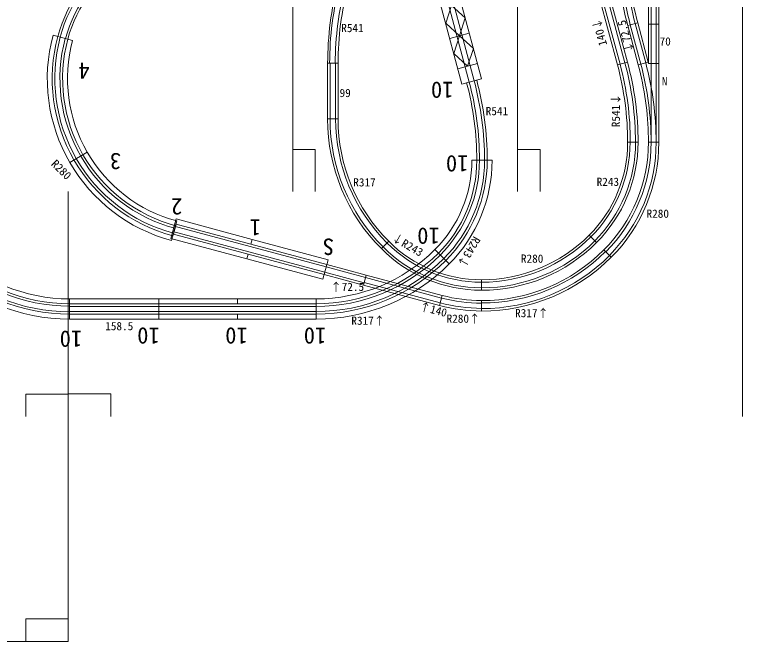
# Model space of a CAD drawing. Units: millimetres, scale not verified. Extents: x -3771 to 23555, y -4805 to 3321.
# Drawn here: x 15755 to 17050, y -4123 to -3008 of the extents above; entities that cross this region are included whole.
import ezdxf
from ezdxf.enums import TextEntityAlignment as Align

# ---------------------------------------------------------------- set-up
doc = ezdxf.new("R2010")
doc.units = ezdxf.units.MM
doc.header["$LTSCALE"] = 8
for name, color, linetype, lineweight in [('0-1', 7, 'Continuous', 9), ('0-2', 7, 'Continuous', 9), ('0-7', 6, 'Continuous', 9)]:
    doc.layers.add(name, color=color, linetype=linetype, lineweight=lineweight)
doc.styles.add('ＭＳ ゴシック', font='')
doc.styles.get('ＭＳ ゴシック').set_extended_font_data('MS Gothic')

msp = doc.modelspace()

# ---------------------------------------------------------------- linework, layer by layer
at = {"layer": '0-1'}
for p, q in [((16882.601, -2745.493), (16882.601, -3025.493)), ((16901.101, -2745.493), (16901.101, -3025.493)), ((16863.53, -3023.099), (16845.66, -3027.887)), ((16863.53, -3023.099), (16845.66, -3027.887)), ((16864.417, -3097.887), (16845.66, -3027.887)), ((16882.286, -3093.099), (16863.53, -3023.099)), ((16900.911, -3025.472), (16882.411, -3025.472)), ((16882.411, -3025.472), (16882.411, -3095.472)), ((16901.101, -3025.493), (16882.601, -3025.493)), ((16900.911, -3025.472), (16900.911, -3095.472)), ((15857.891, -3054.499), (15823.117, -3045.182)), ((15831.569, -3047.446), (15849.439, -3052.235)), ((16882.286, -3093.099), (16864.417, -3097.887)), ((16864.417, -3097.887), (16882.286, -3093.099)), ((16864.417, -3097.887), (16882.286, -3093.099)), ((16882.286, -3093.099), (16882.601, -3095.493)), ((16900.911, -3095.472), (16882.411, -3095.472)), ((16882.601, -3095.493), (16901.101, -3095.493)), ((16882.601, -3095.493), (16901.101, -3095.493)), ((16882.601, -3095.493), (16901.101, -3095.493)), ((16901.101, -3235.493), (16901.101, -3095.493)), ((16550.787, -3131.926), (16583.001, -3123.295)), ((16559.1, -3129.699), (16576.969, -3124.911)), ((16585.559, -3122.609), (16577.108, -3124.874)), ((16882.601, -3235.493), (16882.469, -3227.124)), ((15884.065, -3253.31), (15852.888, -3271.31)), ((15884.065, -3253.31), (15852.888, -3271.31)), ((16568.469, -3267.326), (16604.469, -3267.326)), ((16568.469, -3267.326), (16604.469, -3267.326)), ((16595.719, -3267.326), (16577.219, -3267.326)), ((16032.844, -3406.708), (16042.161, -3371.936)), ((16043.153, -3375.382), (16033.835, -3410.156)), ((16036.1, -3401.704), (16040.888, -3383.834)), ((16037.522, -3398.903), (16042.31, -3381.033)), ((16310.354, -3452.856), (16039.895, -3380.386)), ((16035.107, -3398.256), (16305.566, -3470.725)), ((16177.391, -3408.171), (16175.126, -3416.622)), ((16502.568, -3426.425), (16528.024, -3451.881)), ((16502.568, -3426.425), (16528.024, -3451.881)), ((16816.382, -3440.024), (16803.301, -3426.942)), ((16803.301, -3426.942), (16816.382, -3440.024)), ((16168.074, -3442.942), (16170.338, -3434.491)), ((16312.618, -3444.405), (16303.301, -3479.177)), ((16305.566, -3470.725), (16310.354, -3452.855)), ((16380.384, -3471.62), (16310.354, -3452.855)), ((16375.595, -3489.49), (16305.566, -3470.725)), ((16380.384, -3471.62), (16375.595, -3489.49)), ((16380.384, -3471.62), (16515.613, -3507.855)), ((16375.595, -3489.49), (16510.825, -3525.724)), ((16515.613, -3507.855), (16510.825, -3525.724)), ((16515.613, -3507.855), (16510.825, -3525.724)), ((15852.643, -3514), (15852.643, -3550)), ((15852.643, -3514), (15852.643, -3550)), ((15852.643, -3550), (15852.643, -3514.001)), ((15852.643, -3522.75), (15852.643, -3541.25)), ((15852.643, -3522.75), (16011.143, -3522.75)), ((16011.143, -3514), (16011.143, -3550)), ((16011.143, -3514), (16011.143, -3550)), ((16011.143, -3522.75), (16291.143, -3522.75)), ((16151.143, -3514), (16151.143, -3522.75)), ((16291.143, -3514), (16291.143, -3550)), ((16291.143, -3514), (16291.143, -3550)), ((16585.688, -3517.08), (16585.688, -3535.58)), ((15852.643, -3541.25), (16011.143, -3541.25)), ((16011.143, -3541.25), (16291.143, -3541.25)), ((16151.143, -3541.25), (16151.143, -3550))]:
    msp.add_line(p, q, dxfattribs=at)
at = {"layer": '0-1', "color": 2}
for p, q in [((16887.351, -2745.493), (16887.351, -3025.493)), ((16896.351, -2745.493), (16896.351, -3025.493)), ((16563.826, -3128.433), (16491.357, -2857.973)), ((16572.519, -3126.103), (16500.05, -2855.644)), ((16869.005, -3096.658), (16850.248, -3026.658)), ((16877.698, -3094.329), (16858.942, -3024.329)), ((16887.161, -3025.472), (16887.161, -3095.472)), ((16896.161, -3025.472), (16896.161, -3095.472)), ((16887.351, -3235.493), (16887.351, -3095.493)), ((16896.351, -3235.493), (16896.351, -3095.493)), ((16309.254, -3456.961), (16038.795, -3384.492)), ((16306.666, -3466.62), (16036.207, -3394.151)), ((16309.254, -3456.961), (16379.284, -3475.725)), ((16306.666, -3466.62), (16376.695, -3485.384)), ((16379.154, -3476.208), (16514.384, -3512.443)), ((16376.825, -3484.901), (16512.054, -3521.136)), ((15852.643, -3527.5), (16011.143, -3527.5)), ((16011.143, -3527.5), (16291.143, -3527.5)), ((15852.643, -3536.5), (16011.143, -3536.5)), ((16011.143, -3536.5), (16291.143, -3536.5))]:
    msp.add_line(p, q, dxfattribs=at)
at = {"layer": '0-1', "color": 4}
for p, q in [((16585.559, -3122.609), (16513.09, -2852.15)), ((16529.045, -3050.789), (16563.819, -3041.471)), ((16543.539, -3104.881), (16578.313, -3095.563))]:
    msp.add_line(p, q, dxfattribs=at)
at = {"layer": '0-1', "color": 3}
for p, q in [((16177.389, -3408.17), (16042.161, -3371.936)), ((16032.844, -3406.708), (16168.072, -3442.942)), ((16312.618, -3444.405), (16177.391, -3408.171)), ((16168.074, -3442.942), (16303.301, -3479.177)), ((15852.643, -3514), (16011.143, -3514)), ((16011.143, -3514), (16291.143, -3514)), ((15852.643, -3550), (16011.143, -3550)), ((16011.143, -3550), (16291.143, -3550))]:
    msp.add_line(p, q, dxfattribs=at)
at = {"layer": '0-1', "color": 4}
msp.add_lwpolyline([(16478.317, -2861.467), (16550.786, -3131.927), (16585.559, -3122.609)], dxfattribs=at)
msp.add_lwpolyline([(16560.926, -3100.222), (16536.292, -3077.835), (16546.432, -3046.13), (16521.798, -3023.743), (16531.938, -2992.038), (16507.305, -2969.651), (16517.444, -2937.946), (16492.811, -2915.559), (16502.95, -2883.855), (16527.584, -2906.242), (16517.444, -2937.946), (16542.078, -2960.334), (16531.938, -2992.038), (16556.572, -3014.425), (16546.432, -3046.13), (16571.066, -3068.517)], close=True, dxfattribs=at)
at = {"layer": '0-1'}
for points in [[(16901.101, -3235.493), (16882.601, -3235.493), (16901.101, -3235.493)], [(16375.595, -3489.49), (16380.384, -3471.62), (16375.595, -3489.49)]]:
    msp.add_lwpolyline(points, dxfattribs=at)
for centre, radius, start, end in [((17377.161, -2885.472), 550.25, 180, 195), ((17377.161, -2885.472), 531.75, 180, 195), ((16075.224, -3112.734), 252.25, 120, 164.99989), ((16075.224, -3112.734), 233.75, 120, 164.99991), ((16110.963, -3122.31), 289.25, 165, 210), ((16110.963, -3122.31), 270.75, 165, 210), ((16350.786, -3235.514), 531.75, 0.90408, 15), ((16045.469, -3267.326), 531.75, 0, 15), ((16045.469, -3267.326), 550.25, 0, 15), ((16611.851, -3235.493), 270.75, 315, 0), ((16611.851, -3235.493), 289.25, 315, 0), ((16110.963, -3122.31), 270.75, 210, 255), ((16110.963, -3122.31), 289.25, 210, 255), ((16343.469, -3267.326), 233.75, 315, 0), ((16343.469, -3267.326), 252.25, 315, 0), ((16585.688, -3209.33), 307.75, 270, 315), ((15852.643, -3215), 307.75, 225, 270), ((16291.143, -3215), 307.75, 270, 315), ((16585.688, -3209.33), 326.25, 270, 315), ((15852.643, -3215), 326.25, 225, 270), ((16291.143, -3215), 326.25, 270, 315), ((16585.688, -3246.33), 270.75, 255, 270), ((16585.688, -3246.33), 289.25, 255, 270)]:
    msp.add_arc(centre, radius, start, end, dxfattribs=at)
at = {"layer": '0-1', "color": 2}
for centre, radius, start, end in [((17377.161, -2885.472), 545.5, 180, 195), ((17377.161, -2885.472), 536.5, 180, 195), ((16075.224, -3112.734), 248, 120, 164.99991), ((16075.224, -3112.734), 238, 120, 164.99988), ((16110.963, -3122.31), 284.5, 165, 210), ((16110.963, -3122.31), 275.5, 165, 210), ((16350.786, -3235.514), 545.5, 0.0022, 15), ((16350.786, -3235.514), 536.5, 0.0022, 15), ((16045.469, -3267.326), 536.5, 0, 15), ((16045.469, -3267.326), 545.5, 0, 15), ((16611.851, -3235.493), 275.5, 315, 0), ((16611.851, -3235.493), 284.5, 315, 0), ((16110.963, -3122.31), 275.5, 210, 255), ((16110.963, -3122.31), 284.5, 210, 255), ((16343.469, -3267.326), 238.5, 315, 0), ((16343.469, -3267.326), 247.5, 315, 0), ((16585.688, -3209.33), 312, 269.99998, 315), ((15852.643, -3215), 322, 225.00002, 270), ((15852.643, -3215), 312, 224.99998, 270), ((16291.143, -3215), 312.5, 270, 315), ((16291.143, -3215), 321.5, 270, 315), ((16585.688, -3209.33), 322, 270.00002, 315), ((16585.688, -3246.33), 284.5, 255, 270), ((16585.688, -3246.33), 275.5, 255, 270)]:
    msp.add_arc(centre, radius, start, end, dxfattribs=at)
at = {"layer": '0-1', "color": 3}
for centre, radius, start, end in [((16110.963, -3122.31), 298, 165, 210), ((16110.963, -3122.31), 262, 165, 210), ((16110.963, -3122.31), 262, 210, 255), ((16110.963, -3122.31), 298, 210, 255), ((16343.469, -3267.326), 225, 315, 0), ((16343.469, -3267.326), 261, 315, 0), ((15852.643, -3215), 299, 224.99998, 270), ((16291.143, -3215), 299, 270, 315), ((15852.643, -3215), 335, 225.00002, 270), ((16291.143, -3215), 335, 270, 315)]:
    msp.add_arc(centre, radius, start, end, dxfattribs=at)
at = {"layer": '0-2'}
for p, q in [((16827.482, -3097.866), (16791.248, -2962.637)), ((16845.352, -3093.078), (16809.117, -2957.849)), ((16311.765, -3095.005), (16330.265, -3095.005)), ((16311.765, -3095.005), (16330.265, -3095.005)), ((16311.765, -3194.005), (16311.765, -3095.005)), ((16330.265, -3095.005), (16311.766, -3095.005)), ((16330.265, -3194.005), (16330.265, -3095.005)), ((16827.482, -3097.866), (16845.352, -3093.078)), ((16330.265, -3194.005), (16311.765, -3194.005)), ((16330.265, -3194.005), (16311.765, -3194.005)), ((16330.265, -3194.005), (16311.765, -3194.005)), ((16311.765, -3194.005), (16330.265, -3194.005)), ((16864.101, -3235.493), (16845.601, -3235.493)), ((16864.101, -3235.493), (16845.601, -3235.493)), ((16777.138, -3400.779), (16790.219, -3413.861)), ((16777.138, -3400.779), (16790.219, -3413.861)), ((16777.138, -3400.779), (16790.219, -3413.861)), ((16420.403, -3411.616), (16407.322, -3424.698)), ((16585.689, -3480.08), (16585.689, -3498.58))]:
    msp.add_line(p, q, dxfattribs=at)
at = {"layer": '0-2', "color": 2}
for p, q in [((16832.071, -3096.637), (16795.836, -2961.407)), ((16840.764, -3094.308), (16804.529, -2959.078)), ((16316.515, -3194.005), (16316.515, -3095.005)), ((16325.515, -3194.005), (16325.515, -3095.005))]:
    msp.add_line(p, q, dxfattribs=at)
at = {"layer": '0-2'}
for centre, radius, start, end in [((16862.016, -3095.004), 550.25, 165, 180.00005), ((16862.015, -3095.004), 531.75, 165, 179.99998), ((16313.851, -3235.493), 550.25, 0, 15), ((16313.851, -3235.493), 531.75, 0, 15), ((16638.015, -3194.004), 326.25, 180, 225), ((16638.015, -3194.004), 307.75, 180, 225), ((16611.851, -3235.493), 233.75, 315.00009, 0), ((16611.851, -3235.493), 252.25, 315.00011, 0), ((16585.689, -3209.33), 270.75, 269.99998, 315), ((16585.689, -3246.33), 233.75, 225.00009, 270), ((16585.689, -3209.33), 289.25, 270.00005, 315), ((16585.689, -3246.33), 252.25, 225.00011, 270)]:
    msp.add_arc(centre, radius, start, end, dxfattribs=at)
at = {"layer": '0-2', "color": 2}
for centre, radius, start, end in [((16862.015, -3095.004), 546.686, 165, 180), ((16862.015, -3095.004), 536.686, 165, 180), ((16313.851, -3235.493), 545.5, 0, 15), ((16313.851, -3235.493), 536.5, 0, 15), ((16638.015, -3194.004), 322, 180.00002, 225), ((16638.015, -3194.004), 312, 179.99998, 225), ((16611.851, -3235.493), 238, 315.00012, 0), ((16611.851, -3235.493), 248, 315.00009, 0), ((16585.689, -3209.33), 275, 270, 315), ((16585.689, -3246.33), 238, 225.00012, 270), ((16585.689, -3209.33), 285, 270.00005, 315), ((16585.689, -3246.33), 248, 225.00009, 270)]:
    msp.add_arc(centre, radius, start, end, dxfattribs=at)
at = {"layer": '0-7'}
for p, q in [((16649.844, -3323.228), (16649.844, -1523.228)), ((17049.844, -3723.228), (17049.844, -1523.228)), ((16249.844, -3323.228), (16249.844, -2523.228)), ((15849.844, -4123.228), (15849.844, -3323.228)), ((15449.844, -4123.228), (15849.844, -4123.228))]:
    msp.add_line(p, q, dxfattribs=at)
at = {"layer": '0-7', "color": 4}
for points in [[(16249.844, -3248.228), (16289.844, -3248.228), (16289.844, -3323.228)], [(16649.844, -3248.228), (16689.844, -3248.228), (16689.844, -3323.228)], [(15774.844, -3723.228), (15774.844, -3683.228), (15849.844, -3683.228)], [(15925.844, -3722.96), (15925.844, -3682.96), (15850.844, -3682.96)], [(15774.844, -4123.228), (15774.844, -4083.228), (15849.844, -4083.228)]]:
    msp.add_lwpolyline(points, dxfattribs=at)

# ---------------------------------------------------------------- texts
at = {"layer": '0-1', "style": 'ＭＳ ゴシック'}
for s, rotation, p in [('↓72.5', 105, (16861.074, -3073.372)), ('R280', 315, (15815.643, -3278.33)), ('R243↓', 240, (16568.004, -3399.132)), ('↑140', 345, (16472.515, -3537.738))]:
    msp.add_text(s, height=14.66, rotation=rotation, dxfattribs=at).set_placement(p, align=Align.BOTTOM_LEFT)
for s, p in [('70', (16902.419, -3067.908)), ('N', (16906.44, -3138.746)), ('R541', (16593.037, -3191.777)), ('R280', (16879.21, -3374.127)), ('↑72.5', (16316.87, -3504.313)), ('R317↑', (16645.318, -3551.02)), ('R317↑', (16354.016, -3564.478)), ('R280↑', (16523.458, -3560.848)), ('158.5', (15916.06, -3574.159))]:
    msp.add_text(s, height=14.66, dxfattribs=at).set_placement(p, align=Align.BOTTOM_LEFT)
at = {"layer": '0-1', "color": 3, "style": 'ＭＳ ゴシック'}
for s, p in [('4', (15888.254, -3084.964)), ('10', (16535.533, -3119.152)), ('3', (15944.072, -3245.961)), ('10', (16562.156, -3250.047)), ('2', (16053.235, -3326.519)), ('1', (16192.908, -3363.765)), ('10', (16511.129, -3378.724)), ('S', (16323.269, -3397.907)), ('10', (15874.905, -3561.932)), ('10', (16012.885, -3556.203)), ('10', (16169.47, -3556.209)), ('10', (16309.24, -3556.209))]:
    msp.add_text(s, height=29.33, rotation=180, dxfattribs=at).set_placement(p, align=Align.BOTTOM_LEFT)
at = {"layer": '0-2', "style": 'ＭＳ ゴシック'}
for s, p in [('R541', (16335.968, -3043.988)), ('99', (16333.011, -3159.49)), ('R317', (16357.362, -3318.411)), ('R243', (16790.455, -3317.449)), ('R280', (16655.715, -3454.114))]:
    msp.add_text(s, height=14.66, dxfattribs=at).set_placement(p, align=Align.BOTTOM_LEFT)
for s, rotation, p in [('140↓', 105, (16813.424, -3060.784)), ('R541↓', 90, (16836.255, -3208.742)), ('↓R243', 330, (16422.135, -3413.255))]:
    msp.add_text(s, height=14.66, rotation=rotation, dxfattribs=at).set_placement(p, align=Align.BOTTOM_LEFT)

doc.saveas('drawing.dxf')
